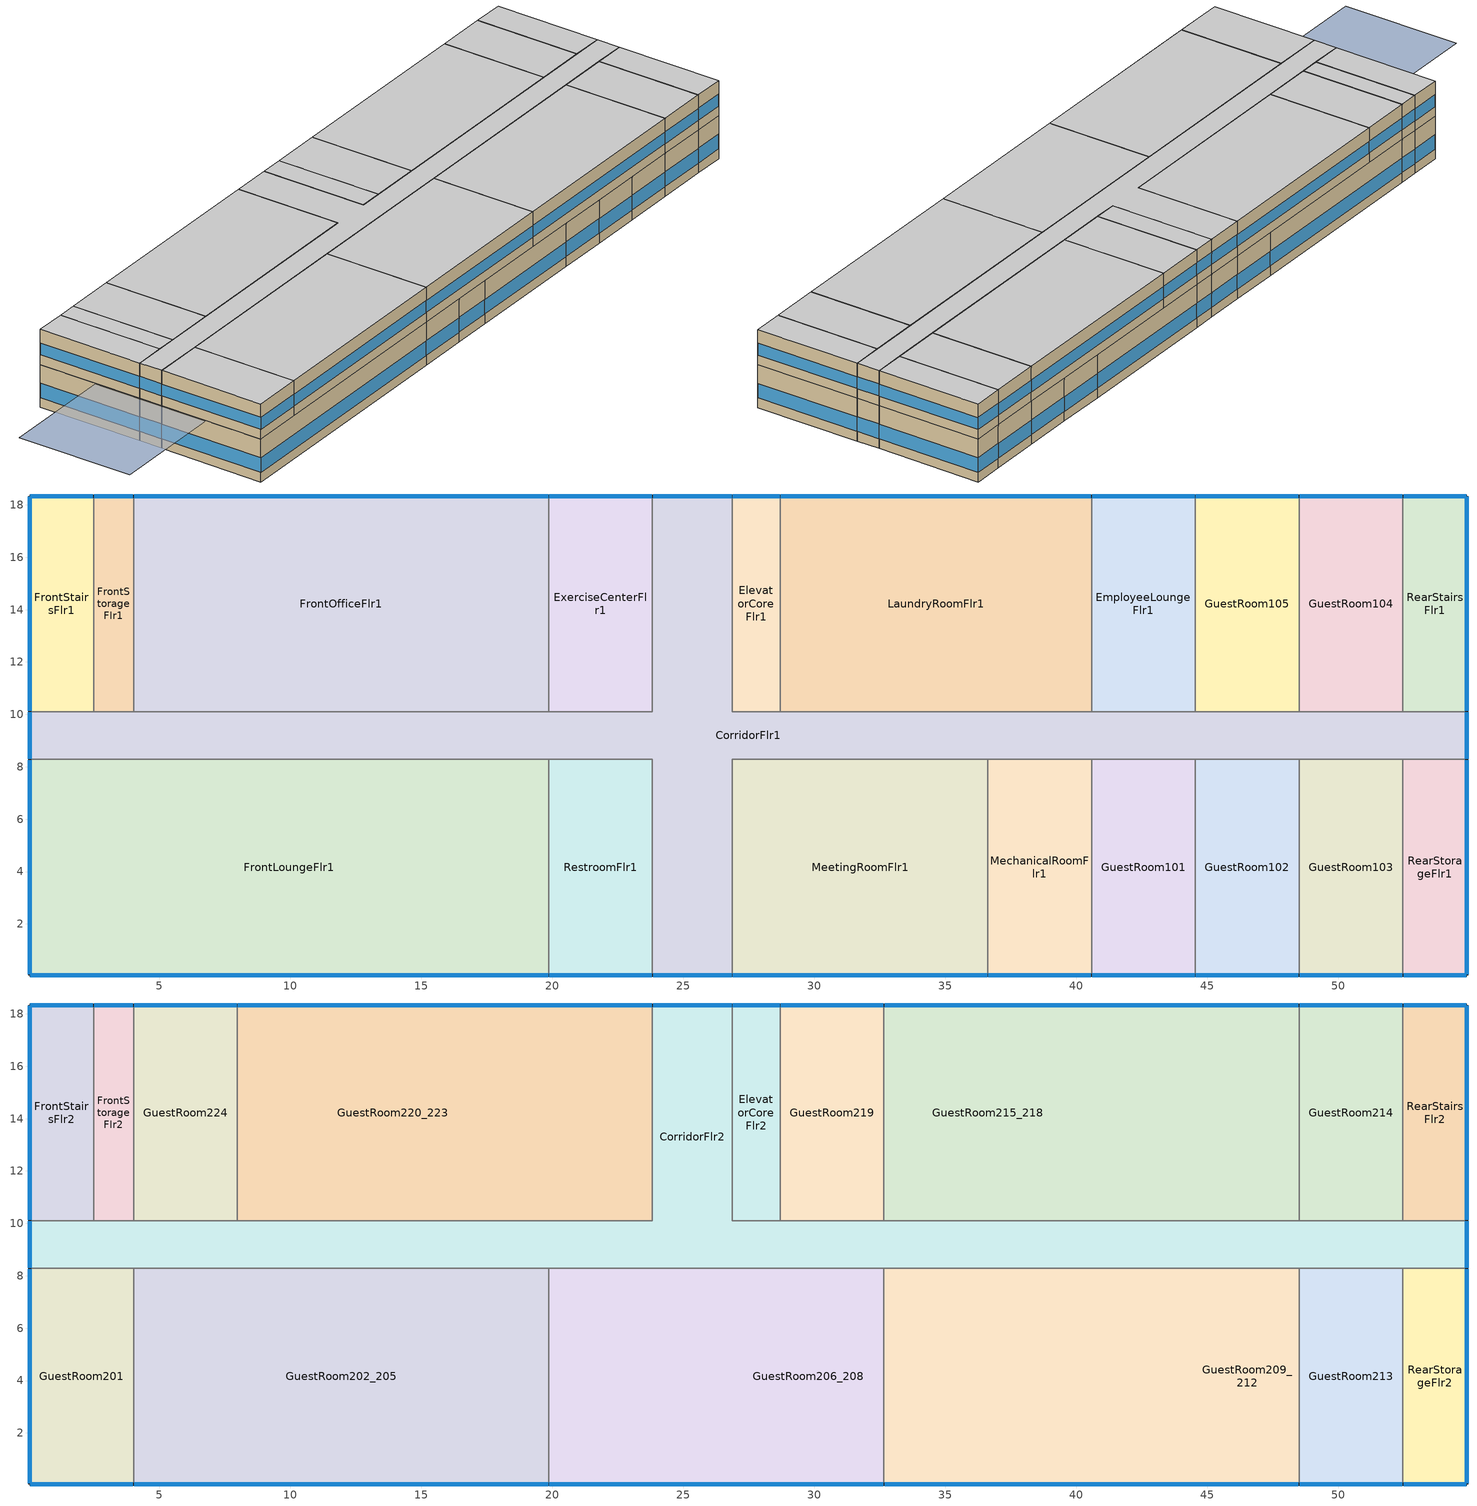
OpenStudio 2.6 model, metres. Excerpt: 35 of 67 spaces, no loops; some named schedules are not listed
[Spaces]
GuestRoom103
 floor ground: 52.47,8.28 52.47,0.05 48.51,0.05 48.51,8.28 z0
 wall outside: 48.51,0.05 52.47,0.05 z0:3.35
 wall to CorridorFlr1: 52.47,8.28 48.51,8.28 z0:3.35
 wall to RearStorageFlr1: 52.47,0.05 52.47,8.28 z0:3.35
 wall to GuestRoom102: 48.51,8.28 48.51,0.05 z0:3.35
 window: 48.54,0.05 52.45,0.05 z0.76:1.89
FrontStorageFlr1
 floor ground: 4.01,18.34 4.01,10.11 2.49,10.11 2.49,18.34 z0
 wall outside: 4.01,18.34 2.49,18.34 z0:3.35
 wall to FrontOfficeFlr1: 4.01,10.11 4.01,18.34 z0:3.35
 wall to CorridorFlr1: 2.49,10.11 4.01,10.11 z0:3.35
 wall to FrontStairsFlr1: 2.49,18.34 2.49,10.11 z0:3.35
 window: 3.99,18.34 2.51,18.34 z0.76:1.92
CorridorFlr1
 floor ground: 26.87,18.34 26.87,10.11 54.91,10.11 54.91,8.28 26.87,8.28 26.87,0.05 23.82,0.05 23.82,8.28 0.05,8.28 0.05,10.11 23.82,10.11 23.82,18.34 z0
 wall outside: 0.05,10.11 0.05,8.28 / 23.82,0.05 26.87,0.05 / 54.91,8.28 54.91,10.11 / 26.87,18.34 23.82,18.34 z0:3.35
 wall to RearStairsFlr1: 54.91,10.11 52.47,10.11 z0:3.35
 wall to FrontLoungeFlr1: 0.05,8.28 19.86,8.28 z0:3.35
 wall to GuestRoom104: 52.47,10.11 48.51,10.11 z0:3.35
 wall to LaundryRoomFlr1: 40.59,10.11 28.7,10.11 z0:3.35
 wall to MeetingRoomFlr1: 26.87,0.05 26.87,8.28 36.62,8.28 z0:3.35
 wall to ElevatorCoreFlr1: 28.7,10.11 26.87,10.11 26.87,18.34 z0:3.35
 wall to RestroomFlr1: 19.86,8.28 23.82,8.28 23.82,0.05 z0:3.35
 wall to GuestRoom102: 44.55,8.28 48.51,8.28 z0:3.35
 wall to FrontStairsFlr1: 2.49,10.11 0.05,10.11 z0:3.35
 wall to RearStorageFlr1: 52.47,8.28 54.91,8.28 z0:3.35
 wall to MechanicalRoomFlr1: 36.62,8.28 40.59,8.28 z0:3.35
 wall to ExerciseCenterFlr1: 23.82,18.34 23.82,10.11 19.86,10.11 z0:3.35
 wall to EmployeeLoungeFlr1: 44.55,10.11 40.59,10.11 z0:3.35
 wall to GuestRoom101: 40.59,8.28 44.55,8.28 z0:3.35
 wall to GuestRoom105: 48.51,10.11 44.55,10.11 z0:3.35
 wall to FrontOfficeFlr1: 19.86,10.11 4.01,10.11 z0:3.35
 window: 26.85,18.34 23.85,18.34 / 23.85,0.05 26.85,0.05 z0.76:1.9; 0.05,10.08 0.05,8.3 / 54.91,8.3 54.91,10.08 z0.76:1.91
MechanicalRoomFlr1
 floor ground: 40.59,8.28 40.59,0.05 36.62,0.05 36.62,8.28 z0
 wall outside: 36.62,0.05 40.59,0.05 z0:3.35
 wall to GuestRoom101: 40.59,0.05 40.59,8.28 z0:3.35
 wall to MeetingRoomFlr1: 36.62,8.28 36.62,0.05 z0:3.35
 window: 36.65,0.05 40.56,0.05 z0.76:1.89
FrontLoungeFlr1
 floor ground: 19.86,8.28 19.86,0.05 0.05,0.05 0.05,8.28 z0
 wall outside: 0.05,8.28 0.05,0.05 19.86,0.05 z0:3.35
 wall to RestroomFlr1: 19.86,0.05 19.86,8.28 z0:3.35
 window: 0.05,8.25 0.05,0.07 z0.76:1.89; 0.07,0.05 19.84,0.05 z0.76:1.88
GuestRoom102
 floor ground: 48.51,8.28 48.51,0.05 44.55,0.05 44.55,8.28 z0
 wall outside: 44.55,0.05 48.51,0.05 z0:3.35
 wall to GuestRoom101: 44.55,8.28 44.55,0.05 z0:3.35
 window: 44.57,0.05 48.49,0.05 z0.76:1.89
GuestRoom104
 floor ground: 52.47,18.34 52.47,10.11 48.51,10.11 48.51,18.34 z0
 wall outside: 52.47,18.34 48.51,18.34 z0:3.35
 wall to GuestRoom105: 48.51,18.34 48.51,10.11 z0:3.35
 wall to RearStairsFlr1: 52.47,10.11 52.47,18.34 z0:3.35
 window: 52.45,18.34 48.54,18.34 z0.76:1.89
ExerciseCenterFlr1
 floor ground: 23.82,18.34 23.82,10.11 19.86,10.11 19.86,18.34 z0
 wall outside: 23.82,18.34 19.86,18.34 z0:3.35
 wall to FrontOfficeFlr1: 19.86,18.34 19.86,10.11 z0:3.35
 window: 23.8,18.34 19.89,18.34 z0.76:1.89
FrontStairsFlr1
 floor ground: 2.49,18.34 2.49,10.11 0.05,10.11 0.05,18.34 z0
 wall outside: 2.49,18.34 0.05,18.34 0.05,10.11 z0:3.35
 window: 2.46,18.34 0.07,18.34 z0.76:1.9; 0.05,18.31 0.05,10.13 z0.76:1.89
RestroomFlr1
 floor ground: 23.82,8.28 23.82,0.05 19.86,0.05 19.86,8.28 z0
 wall outside: 19.86,0.05 23.82,0.05 z0:3.35
 window: 19.89,0.05 23.8,0.05 z0.76:1.89
MeetingRoomFlr1
 floor ground: 36.62,8.28 36.62,0.05 26.87,0.05 26.87,8.28 z0
 wall outside: 26.87,0.05 36.62,0.05 z0:3.35
 window: 26.9,0.05 36.6,0.05 z0.76:1.89
LaundryRoomFlr1
 floor ground: 40.59,18.34 40.59,10.11 28.7,10.11 28.7,18.34 z0
 wall outside: 40.59,18.34 28.7,18.34 z0:3.35
 wall to EmployeeLoungeFlr1: 40.59,10.11 40.59,18.34 z0:3.35
 wall to ElevatorCoreFlr1: 28.7,18.34 28.7,10.11 z0:3.35
 window: 40.56,18.34 28.73,18.34 z0.76:1.88
FrontOfficeFlr1
 floor ground: 19.86,18.34 19.86,10.11 4.01,10.11 4.01,18.34 z0
 wall outside: 19.86,18.34 4.01,18.34 z0:3.35
 window: 19.84,18.34 4.04,18.34 z0.76:1.88
ElevatorCoreFlr1
 floor ground: 28.7,18.34 28.7,10.11 26.87,10.11 26.87,18.34 z0
 wall outside: 28.7,18.34 26.87,18.34 z0:3.35
 window: 28.67,18.34 26.9,18.34 z0.76:1.91
RearStairsFlr1
 floor ground: 54.91,18.34 54.91,10.11 52.47,10.11 52.47,18.34 z0
 wall outside: 54.91,10.11 54.91,18.34 52.47,18.34 z0:3.35
 window: 54.91,10.13 54.91,18.31 z0.76:1.89; 54.89,18.34 52.5,18.34 z0.76:1.9
EmployeeLoungeFlr1
 floor ground: 44.55,18.34 44.55,10.11 40.59,10.11 40.59,18.34 z0
 wall outside: 44.55,18.34 40.59,18.34 z0:3.35
 wall to GuestRoom105: 44.55,10.11 44.55,18.34 z0:3.35
 window: 44.52,18.34 40.61,18.34 z0.76:1.89
RearStorageFlr1
 floor ground: 54.91,8.28 54.91,0.05 52.47,0.05 52.47,8.28 z0
 wall outside: 52.47,0.05 54.91,0.05 54.91,8.28 z0:3.35
 window: 54.91,0.07 54.91,8.25 z0.76:1.89; 52.5,0.05 54.89,0.05 z0.76:1.9
GuestRoom101
 floor ground: 44.55,8.28 44.55,0.05 40.59,0.05 40.59,8.28 z0
 wall outside: 40.59,0.05 44.55,0.05 z0:3.35
 window: 40.61,0.05 44.52,0.05 z0.76:1.89
GuestRoom105
 floor ground: 48.51,18.34 48.51,10.11 44.55,10.11 44.55,18.34 z0
 wall outside: 48.51,18.34 44.55,18.34 z0:3.35
 window: 48.49,18.34 44.57,18.34 z0.76:1.89
CorridorFlr2
 floor to CorridorFlr1: 26.87,18.34 26.87,10.11 54.91,10.11 54.91,8.28 0.05,8.28 0.05,10.11 23.82,10.11 23.82,18.34 z3.35
 wall outside: 0.05,10.11 0.05,8.28 / 54.91,8.28 54.91,10.11 / 26.87,18.34 23.82,18.34 z3.35:6.1
 wall to GuestRoom201: 0.05,8.28 4.01,8.28 z3.35:6.1
 wall to GuestRoom213: 48.51,8.28 52.47,8.28 z3.35:6.1
 wall to GuestRoom219: 32.66,10.11 28.7,10.11 z3.35:6.1
 wall to GuestRoom209_212: 32.66,8.28 48.51,8.28 z3.35:6.1
 wall to FrontStorageFlr2: 4.01,10.11 2.49,10.11 z3.35:6.1
 wall to RearStairsFlr2: 54.91,10.11 52.47,10.11 z3.35:6.1
 wall to ElevatorCoreFlr2: 28.7,10.11 26.87,10.11 26.87,18.34 z3.35:6.1
 wall to GuestRoom215_218: 48.51,10.11 32.66,10.11 z3.35:6.1
 wall to RearStorageFlr2: 52.47,8.28 54.91,8.28 z3.35:6.1
 wall to FrontStairsFlr2: 2.49,10.11 0.05,10.11 z3.35:6.1
 wall to GuestRoom206_208: 19.86,8.28 32.66,8.28 z3.35:6.1
 wall to GuestRoom220_223: 23.82,18.34 23.82,10.11 7.97,10.11 z3.35:6.1
 wall to GuestRoom202_205: 4.01,8.28 19.86,8.28 z3.35:6.1
 wall to GuestRoom224: 7.97,10.11 4.01,10.11 z3.35:6.1
 wall to GuestRoom214: 52.47,10.11 48.51,10.11 z3.35:6.1
 window: 0.05,10.08 0.05,8.3 / 54.91,8.3 54.91,10.08 z4.11:5.06; 26.85,18.34 23.85,18.34 z4.11:5.04
 ceiling to CorridorFlr3: 54.91,8.28 54.91,10.11 26.87,10.11 26.87,18.34 23.82,18.34 23.82,10.11 0.05,10.11 0.05,8.28 z6.1
GuestRoom201
 floor to FrontLoungeFlr1: 4.01,8.28 4.01,0.05 0.05,0.05 0.05,8.28 z3.35
 wall outside: 0.05,8.28 0.05,0.05 4.01,0.05 z3.35:6.1
 wall to GuestRoom202_205: 4.01,0.05 4.01,8.28 z3.35:6.1
 window: 0.05,8.25 0.05,0.07 z4.11:5.03; 0.07,0.05 3.99,0.05 z4.11:5.04
 ceiling to GuestRoom301: 4.01,0.05 4.01,8.28 0.05,8.28 0.05,0.05 z6.1
GuestRoom220_223
 floor to FrontOfficeFlr1: 19.86,18.34 19.86,10.11 7.97,10.11 7.97,18.34 z3.35
 floor to ExerciseCenterFlr1: 23.82,18.34 23.82,10.11 19.86,10.11 19.86,18.34 z3.35
 wall outside: 23.82,18.34 7.97,18.34 z3.35:6.1
 wall to GuestRoom224: 7.97,18.34 7.97,10.11 z3.35:6.1
 window: 23.8,18.34 8,18.34 z4.11:5.03
 ceiling to GuestRoom320_323: 23.82,10.11 23.82,18.34 7.97,18.34 7.97,10.11 z6.1
GuestRoom202_205
 floor to FrontLoungeFlr1: 19.86,8.28 19.86,0.05 4.01,0.05 4.01,8.28 z3.35
 wall outside: 4.01,0.05 19.86,0.05 z3.35:6.1
 wall to GuestRoom206_208: 19.86,0.05 19.86,8.28 z3.35:6.1
 window: 4.04,0.05 19.84,0.05 z4.11:5.03
 ceiling to GuestRoom302_305: 19.86,0.05 19.86,8.28 4.01,8.28 4.01,0.05 z6.1
GuestRoom219
 floor to LaundryRoomFlr1: 32.66,18.34 32.66,10.11 28.7,10.11 28.7,18.34 z3.35
 wall outside: 32.66,18.34 28.7,18.34 z3.35:6.1
 wall to GuestRoom215_218: 32.66,10.11 32.66,18.34 z3.35:6.1
 wall to ElevatorCoreFlr2: 28.7,18.34 28.7,10.11 z3.35:6.1
 window: 32.64,18.34 28.73,18.34 z4.11:5.04
 ceiling to GuestRoom319: 32.66,10.11 32.66,18.34 28.7,18.34 28.7,10.11 z6.1
GuestRoom215_218
 floor to EmployeeLoungeFlr1: 44.55,18.34 44.55,10.11 40.59,10.11 40.59,18.34 z3.35
 floor to LaundryRoomFlr1: 40.59,18.34 40.59,10.11 32.66,10.11 32.66,18.34 z3.35
 floor to GuestRoom105: 48.51,18.34 48.51,10.11 44.55,10.11 44.55,18.34 z3.35
 wall outside: 48.51,18.34 32.66,18.34 z3.35:6.1
 wall to GuestRoom214: 48.51,10.11 48.51,18.34 z3.35:6.1
 window: 48.49,18.34 32.69,18.34 z4.11:5.03
 ceiling to GuestRoom315_318: 48.51,10.11 48.51,18.34 32.66,18.34 32.66,10.11 z6.1
GuestRoom213
 floor to GuestRoom103: 52.47,8.28 52.47,0.05 48.51,0.05 48.51,8.28 z3.35
 wall outside: 48.51,0.05 52.47,0.05 z3.35:6.1
 wall to GuestRoom209_212: 48.51,8.28 48.51,0.05 z3.35:6.1
 wall to RearStorageFlr2: 52.47,0.05 52.47,8.28 z3.35:6.1
 window: 48.54,0.05 52.45,0.05 z4.11:5.04
 ceiling to GuestRoom313: 52.47,0.05 52.47,8.28 48.51,8.28 48.51,0.05 z6.1
FrontStorageFlr2
 floor to FrontStorageFlr1: 4.01,18.34 4.01,10.11 2.49,10.11 2.49,18.34 z3.35
 wall outside: 4.01,18.34 2.49,18.34 z3.35:6.1
 wall to FrontStairsFlr2: 2.49,18.34 2.49,10.11 z3.35:6.1
 wall to GuestRoom224: 4.01,10.11 4.01,18.34 z3.35:6.1
 window: 3.99,18.34 2.51,18.34 z4.11:5.06
 ceiling to FrontStorageFlr3: 4.01,10.11 4.01,18.34 2.49,18.34 2.49,10.11 z6.1
GuestRoom206_208
 floor to RestroomFlr1: 23.82,8.28 23.82,0.05 19.86,0.05 19.86,8.28 z3.35
 floor to CorridorFlr1: 26.87,8.28 26.87,0.05 23.82,0.05 23.82,8.28 z3.35
 floor to MeetingRoomFlr1: 32.66,8.28 32.66,0.05 26.87,0.05 26.87,8.28 z3.35
 wall outside: 19.86,0.05 32.66,0.05 z3.35:6.1
 wall to GuestRoom209_212: 32.66,0.05 32.66,8.28 z3.35:6.1
 window: 19.89,0.05 32.64,0.05 z4.11:5.03
 ceiling to GuestRoom306_308: 32.66,0.05 32.66,8.28 19.86,8.28 19.86,0.05 z6.1
RearStorageFlr2
 floor to RearStorageFlr1: 54.91,8.28 54.91,0.05 52.47,0.05 52.47,8.28 z3.35
 wall outside: 52.47,0.05 54.91,0.05 54.91,8.28 z3.35:6.1
 window: 54.91,0.07 54.91,8.25 z4.11:5.03; 52.5,0.05 54.89,0.05 z4.11:5.05
 ceiling to RearStorageFlr3: 54.91,0.05 54.91,8.28 52.47,8.28 52.47,0.05 z6.1
ElevatorCoreFlr2
 floor to ElevatorCoreFlr1: 28.7,18.34 28.7,10.11 26.87,10.11 26.87,18.34 z3.35
 wall outside: 28.7,18.34 26.87,18.34 z3.35:6.1
 window: 28.67,18.34 26.9,18.34 z4.11:5.06
 ceiling to ElevatorCoreFlr3: 28.7,10.11 28.7,18.34 26.87,18.34 26.87,10.11 z6.1
GuestRoom224
 floor to FrontOfficeFlr1: 7.97,18.34 7.97,10.11 4.01,10.11 4.01,18.34 z3.35
 wall outside: 7.97,18.34 4.01,18.34 z3.35:6.1
 window: 7.95,18.34 4.04,18.34 z4.11:5.04
 ceiling to GuestRoom324: 7.97,10.11 7.97,18.34 4.01,18.34 4.01,10.11 z6.1
RearStairsFlr2
 floor to RearStairsFlr1: 54.91,18.34 54.91,10.11 52.47,10.11 52.47,18.34 z3.35
 wall outside: 54.91,10.11 54.91,18.34 52.47,18.34 z3.35:6.1
 wall to GuestRoom214: 52.47,18.34 52.47,10.11 z3.35:6.1
 window: 54.91,10.13 54.91,18.31 z4.11:5.03; 54.89,18.34 52.5,18.34 z4.11:5.05
 ceiling to RearStairsFlr3: 54.91,10.11 54.91,18.34 52.47,18.34 52.47,10.11 z6.1
FrontStairsFlr2
 floor to FrontStairsFlr1: 2.49,18.34 2.49,10.11 0.05,10.11 0.05,18.34 z3.35
 wall outside: 2.49,18.34 0.05,18.34 0.05,10.11 z3.35:6.1
 window: 2.46,18.34 0.07,18.34 z4.11:5.05; 0.05,18.31 0.05,10.13 z4.11:5.03
 ceiling to FrontStairsFlr3: 2.49,10.11 2.49,18.34 0.05,18.34 0.05,10.11 z6.1
GuestRoom209_212
 floor to GuestRoom102: 48.51,8.28 48.51,0.05 44.55,0.05 44.55,8.28 z3.35
 floor to GuestRoom101: 44.55,8.28 44.55,0.05 40.59,0.05 40.59,8.28 z3.35
 floor to MeetingRoomFlr1: 36.62,8.28 36.62,0.05 32.66,0.05 32.66,8.28 z3.35
 floor to MechanicalRoomFlr1: 40.59,8.28 40.59,0.05 36.62,0.05 36.62,8.28 z3.35
 wall outside: 32.66,0.05 48.51,0.05 z3.35:6.1
 window: 32.69,0.05 48.49,0.05 z4.11:5.03
 ceiling to GuestRoom309_312: 48.51,0.05 48.51,8.28 32.66,8.28 32.66,0.05 z6.1
GuestRoom214
 floor to GuestRoom104: 52.47,18.34 52.47,10.11 48.51,10.11 48.51,18.34 z3.35
 wall outside: 52.47,18.34 48.51,18.34 z3.35:6.1
 window: 52.45,18.34 48.54,18.34 z4.11:5.04
 ceiling to GuestRoom314: 52.47,10.11 52.47,18.34 48.51,18.34 48.51,10.11 z6.1
shading: 0,4.57 0,13.72 -9.14,13.72 -9.14,4.57 z3.35
[Site]
Calgary Intl AP_AB_CAN: Latitude {deg}=51.114; Longitude {deg}=-114.02; Time Zone {hr}=-7; Elevation {m}=1084.1; Terrain=Suburbs
[Building]
SmallHotel-CAN_AB_Calgary.Intl.AP.718770_CWEC2016.epw created: 2018-10-11 19:33:41 +0000: North Axis {deg}=180; Default Construction Set=BTAP-Mass at hdd = 5000.0; Standards Number of Stories=4; Standards Number of Above Ground Stories=4; Standards Building Type=SmallHotel
[Site:WaterMainsTemperature]
Calculation Method=Correlation; Annual Average Outdoor Air Temperature {C}=5; Maximum Difference In Monthly Average Outdoor Air Temperatures {deltaC}=23.3
[Site:GroundTemperature:BuildingSurface]
19.527, 19.502, 19.536, 19.598, 20.002, 21.64, 22.225, 22.375, 21.449, 20.121, 19.802, 19.633
[ClimateZones]
Climate Zone Institution Name 2=CEC; Climate Zone Document Name 2=California Climate Zone Descriptions; Climate Zone Document Year 2=1995
[SizingPeriod:DesignDay] Barometric Pressure {Pa}=88961; Sky Clearness=0; Rain Indicator=0; Snow Indicator=0; Day of Month=21; Daylight Saving Time Indicator=0; Humidity Indicating Type=Wetbulb; Dry-Bulb Temperature Range Modifier Type=DefaultMultipliers
Name | Maximum Dry-Bulb Temperature {C} | Daily Dry-Bulb Temperature Range {deltaC} | Humidity Indicating Conditions at Maximum Dry-Bulb | Wind Speed {m/s} | Wind Direction {deg} | Month | Day Type | Solar Model Indicator | ASHRAE Taub | ASHRAE Taud
Calgary Intl AP Ann Htg 99.6% Condns DB | -28.5 | 0 | -28.5 | 2.9 | 200 | 1 | WinterDesignDay | ASHRAEClearSky
Calgary Intl AP Ann Clg .4% Condns DB=>MWB | 28.5 | 12.1 | 16.1 | 4.5 | 160 | 7 | SummerDesignDay | ASHRAETau | 0.339 | 2.421
[Material:NoMass] Roughness=Smooth; Thermal Absorptance=0.9; Solar Absorptance=0.7
Name | Thermal Resistance {m2-K/W} | Visible Absorptance
Typical Carpet Pad | 0.21648 | 0.8
Typical Insulation 1 | 5.91238 | 0.7
Typical Insulation 2 | 4.49096 | 0.7
Typical Insulation 3 | 7.24636 | 0.7
Typical Carpet Pad 2 | 1.25503 | 0.8
Typical Carpet Pad 3 | 3.45515 | 0.8
Typical Insulation 4 | 0.526298 | 0.7
Typical Insulation 5 | 0.526316 | 0.7
[Material]
Name | Roughness | Thickness {m} | Conductivity {W/m-K} | Density {kg/m3} | Specific Heat {J/kg-K} | Thermal Absorptance | Solar Absorptance | Visible Absorptance
100mm Normalweight concrete floor | MediumSmooth | 0.1016 | 2.31 | 2322 | 832
G01 13mm gypsum board | Smooth | 0.0127 | 0.16 | 800 | 1090 | 0.9 | 0.7 | 0.5
G05 25mm wood | MediumSmooth | 0.0254 | 0.15 | 608 | 1630 | 0.9 | 0.5 | 0.5
4 in. Normalweight Concrete Floor | MediumRough | 0.1016 | 2.31 | 2322 | 832 | 0.9 | 0.7 | 0.7
1IN Stucco | Smooth | 0.0253 | 0.6918 | 1858 | 837 | 0.9 | 0.7 | 0.92
8IN CONCRETE HW RefBldg | Rough | 0.2032 | 1.311 | 2240 | 836.8 | 0.9 | 0.7 | 0.7
1/2IN Gypsum | Smooth | 0.0127 | 0.16 | 784.9 | 830 | 0.9 | 0.4 | 0.4
Metal Roof Surface; F08 Metal surface | Smooth | 0.0008 | 45.28 | 7824 | 500 | 0.9 | 0.7 | 0.7
6 in. Normalweight Concrete Floor | MediumRough | 0.1524 | 2.31 | 2322 | 832 | 0.9 | 0.7 | 0.7
[Construction]
BTAP-Int-Floor: 100mm Normalweight concrete floor, Typical Carpet Pad
BTAP-Int-Wall: G01 13mm gypsum board, G01 13mm gypsum board
BTAP-Int-Ceiling: Typical Carpet Pad, 100mm Normalweight concrete floor
BTAP-Ext-DaylightDiffuser: SimpleGlazing
BTAP-Int-Door: G05 25mm wood
BTAP-Ext-Floor-Mass:U-0.162: Typical Insulation 1, 4 in. Normalweight Concrete Floor, Typical Carpet Pad
BTAP-Ext-Wall-Mass:U-0.21: 1IN Stucco, 8IN CONCRETE HW RefBldg, Typical Insulation 2, 1/2IN Gypsum
BTAP-Ext-Roof-Metal:U-0.138: Metal Roof Surface, Typical Insulation 3
BTAP-Grnd-Floor-Mass:U-0.757: 6 in. Normalweight Concrete Floor, Typical Carpet Pad 2
BTAP-Grnd-Roof-Mass:U-0.284: 6 in. Normalweight Concrete Floor, Typical Carpet Pad 3
BTAP-Ext-Door:U-1.9000000000000001: F08 Metal surface, Typical Insulation 4
BTAP-Ext-OverHeadDoor:U-1.9000000000000001: Typical Insulation 5
BTAP-Ext-DaylightDiffuser:U=0.190 SHGC=0.600: SimpleGlazing:U=0.190 SHGC=0.600
[DefaultConstructionSet]
BTAP-Mass at hdd = 5000.0: Default Exterior Surface Constructions=BTAP-Mass at hdd = 5000.0; Default Interior Surface Constructions=Default Surface Constructions 2; Default Ground Contact Surface Constructions=BTAP-Mass at hdd = 5000.0 1; Default Exterior SubSurface Constructions=BTAP-Mass at hdd = 5000.0; Default Interior SubSurface Constructions=Default Sub Surface Constructions 2; Interior Partition Construction=BTAP-Int-Door
[DefaultSurfaceConstructions]
Name | Floor Construction | Wall Construction | Roof Ceiling Construction
Default Surface Constructions 2 | BTAP-Int-Floor | BTAP-Int-Wall | BTAP-Int-Ceiling
BTAP-Mass at hdd = 5000.0 | BTAP-Ext-Floor-Mass:U-0.162 | BTAP-Ext-Wall-Mass:U-0.21 | BTAP-Ext-Roof-Metal:U-0.138
BTAP-Mass at hdd = 5000.0 1 | BTAP-Grnd-Floor-Mass:U-0.757 | BTAP-Grnd-Roof-Mass:U-0.284 | BTAP-Grnd-Roof-Mass:U-0.284
[DefaultSubSurfaceConstructions]
Name | Fixed Window Construction | Operable Window Construction | Door Construction | Glass Door Construction | Overhead Door Construction | Skylight Construction | Tubular Daylight Dome Construction | Tubular Daylight Diffuser Construction
Default Sub Surface Constructions 2 | BTAP-Ext-DaylightDiffuser | BTAP-Ext-DaylightDiffuser | BTAP-Int-Door
BTAP-Mass at hdd = 5000.0 | BTAP-Ext-DaylightDiffuser:U=0.190 SHGC=0.600 | BTAP-Ext-DaylightDiffuser:U=0.190 SHGC=0.600 | BTAP-Ext-Door:U-1.9000000000000001 | BTAP-Ext-DaylightDiffuser:U=0.190 SHGC=0.600 | BTAP-Ext-OverHeadDoor:U-1.9000000000000001 | BTAP-Ext-DaylightDiffuser:U=0.190 SHGC=0.600 | BTAP-Ext-DaylightDiffuser:U=0.190 SHGC=0.600 | BTAP-Ext-DaylightDiffuser:U=0.190 SHGC=0.600
[WindowMaterial:SimpleGlazingSystem] Solar Heat Gain Coefficient=0.6; Visible Transmittance=0.21
Name | U-Factor {W/m2-K}
SimpleGlazing | 2.2
SimpleGlazing:U=0.190 SHGC=0.600 | 1.9
[Space]
Name | Space Type | Building Story | Thermal Zone
GuestRoom103 | Space Function Guest room | BuildingStory1 | Sp-GuestRoom103 Sys-1 Flr-1 Sch-F HPlcmt-south ZN
GuestRoom209_212 | Space Function Guest room | BuildingStory2 | Sp-GuestRoom209_212 Sys-1 Flr-2 Sch-F HPlcmt-south ZN
CorridorFlr2 | Space Function Corridor/Transition area other-sch-F | BuildingStory2 | Sp-CorridorFlr2 Sys-3 Flr-2 Sch-F HPlcmt-north ZN
FrontStairsFlr2 | Space Function Stairway/Stairwell-sch-F | BuildingStory2 | Sp-FrontStairsFlr2 Sys-3 Flr-2 Sch-F HPlcmt-west ZN
FrontStorageFlr1 | Space Function Storage room <= 5 m2 <= 100 m2-sch-F | BuildingStory1 | Sp-FrontStorageFlr1 Sys-4 Flr-1 Sch-F HPlcmt-north ZN
GuestRoom105 | Space Function Guest room | BuildingStory1 | Sp-GuestRoom105 Sys-1 Flr-1 Sch-F HPlcmt-north ZN
CorridorFlr1 | Space Function Corridor/Transition area other-sch-F | BuildingStory1 | Sp-CorridorFlr1 Sys-3 Flr-1 Sch-F HPlcmt-north ZN
GuestRoom224 | Space Function Guest room | BuildingStory2 | Sp-GuestRoom224 Sys-1 Flr-2 Sch-F HPlcmt-north ZN
MechanicalRoomFlr1 | Space Function Electrical/Mechanical room-sch-F | BuildingStory1 | Sp-MechanicalRoomFlr1 Sys-3 Flr-1 Sch-F HPlcmt-south ZN
GuestRoom215_218 | Space Function Guest room | BuildingStory2 | Sp-GuestRoom215_218 Sys-1 Flr-2 Sch-F HPlcmt-north ZN
GuestRoom201 | Space Function Guest room | BuildingStory2 | Sp-GuestRoom201 Sys-1 Flr-2 Sch-F HPlcmt-west ZN
ElevatorCoreFlr1 | Space Function Lobby - elevator | BuildingStory1 | Sp-ElevatorCoreFlr1 Sys-3 Flr-1 Sch-C HPlcmt-north ZN
GuestRoom220_223 | Space Function Guest room | BuildingStory2 | Sp-GuestRoom220_223 Sys-1 Flr-2 Sch-F HPlcmt-north ZN
FrontLoungeFlr1 | Space Function Lobby - hotel | BuildingStory1 | Sp-FrontLoungeFlr1 Sys-3 Flr-1 Sch-H HPlcmt-south ZN
GuestRoom101 | Space Function Guest room | BuildingStory1 | Sp-GuestRoom101 Sys-1 Flr-1 Sch-F HPlcmt-south ZN
GuestRoom102 | Space Function Guest room | BuildingStory1 | Sp-GuestRoom102 Sys-1 Flr-1 Sch-F HPlcmt-south ZN
GuestRoom202_205 | Space Function Guest room | BuildingStory2 | Sp-GuestRoom202_205 Sys-1 Flr-2 Sch-F HPlcmt-south ZN
GuestRoom104 | Space Function Guest room | BuildingStory1 | Sp-GuestRoom104 Sys-1 Flr-1 Sch-F HPlcmt-north ZN
ExerciseCenterFlr1 | Space Function Gymnasium/Fitness centre exercise area | BuildingStory1 | Sp-ExerciseCenterFlr1 Sys-6 Flr-1 Sch-B HPlcmt-north ZN
FrontStairsFlr1 | Space Function Stairway/Stairwell-sch-F | BuildingStory1 | Sp-FrontStairsFlr1 Sys-3 Flr-1 Sch-F HPlcmt-west ZN
RestroomFlr1 | Space Function Washroom - other-sch-F | BuildingStory1 | Sp-RestroomFlr1 Sys-3 Flr-1 Sch-F HPlcmt-south ZN
GuestRoom219 | Space Function Guest room | BuildingStory2 | Sp-GuestRoom219 Sys-1 Flr-2 Sch-F HPlcmt-north ZN
GuestRoom213 | Space Function Guest room | BuildingStory2 | Sp-GuestRoom213 Sys-1 Flr-2 Sch-F HPlcmt-south ZN
MeetingRoomFlr1 | Space Function Electrical/Mechanical room-sch-F | BuildingStory1 | Sp-MeetingRoomFlr1 Sys-3 Flr-1 Sch-F HPlcmt-south ZN
RearStorageFlr2 | Space Function Storage room <= 5 m2 <= 100 m2-sch-F | BuildingStory2 | Sp-RearStorageFlr2 Sys-4 Flr-2 Sch-F HPlcmt-east ZN
FrontStorageFlr2 | Space Function Storage room <= 5 m2 <= 100 m2-sch-F | BuildingStory2 | Sp-FrontStorageFlr2 Sys-4 Flr-2 Sch-F HPlcmt-north ZN
RearStairsFlr1 | Space Function Stairway/Stairwell-sch-F | BuildingStory1 | Sp-RearStairsFlr1 Sys-3 Flr-1 Sch-F HPlcmt-east ZN
GuestRoom206_208 | Space Function Guest room | BuildingStory2 | Sp-GuestRoom206_208 Sys-1 Flr-2 Sch-F HPlcmt-south ZN
ElevatorCoreFlr2 | Space Function Lobby - elevator | BuildingStory2 | Sp-ElevatorCoreFlr2 Sys-3 Flr-2 Sch-C HPlcmt-north ZN
RearStorageFlr1 | Space Function Storage room <= 5 m2 <= 100 m2-sch-F | BuildingStory1 | Sp-RearStorageFlr1 Sys-4 Flr-1 Sch-F HPlcmt-east ZN
LaundryRoomFlr1 | Space Function Storage room <= 5 m2 <= 100 m2-sch-F | BuildingStory1 | Sp-LaundryRoomFlr1 Sys-4 Flr-1 Sch-F HPlcmt-north ZN
FrontOfficeFlr1 | Space Function Office enclosed > 25 m2 | BuildingStory1 | Sp-FrontOfficeFlr1 Sys-6 Flr-1 Sch-A HPlcmt-north ZN
EmployeeLoungeFlr1 | Space Function Lounge/Break room - other | BuildingStory1 | Sp-EmployeeLoungeFlr1 Sys-3 Flr-1 Sch-B HPlcmt-north ZN
RearStairsFlr2 | Space Function Stairway/Stairwell-sch-F | BuildingStory2 | Sp-RearStairsFlr2 Sys-3 Flr-2 Sch-F HPlcmt-east ZN
GuestRoom214 | Space Function Guest room | BuildingStory2 | Sp-GuestRoom214 Sys-1 Flr-2 Sch-F HPlcmt-north ZN
[BuildingStory]
BuildingStory1; BuildingStory2
[SpaceType] Standards Building Type=Space Function
Name | Default Schedule Set | Design Specification Outdoor Air Object | Standards Space Type
Space Function Corridor/Transition area other-sch-F | Space Function Corridor/Transition area other-sch-F Schedule Set | Space Function Corridor/Transition area other-sch-F Ventilation | Corridor/Transition area other-sch-F
Space Function Lobby - elevator | Space Function Lobby - elevator Schedule Set | Space Function Lobby - elevator Ventilation | Lobby - elevator
Space Function Lounge/Break room - other | Space Function Lounge/Break room - other Schedule Set | Space Function Lounge/Break room - other Ventilation | Lounge/Break room - other
Space Function Gymnasium/Fitness centre exercise area | Space Function Gymnasium/Fitness centre exercise area Schedule Set | Space Function Gymnasium/Fitness centre exercise area Ventilation | Gymnasium/Fitness centre exercise area
Space Function Lobby - hotel | Space Function Lobby - hotel Schedule Set | Space Function Lobby - hotel Ventilation | Lobby - hotel
Space Function Office enclosed > 25 m2 | Space Function Office enclosed > 25 m2 Schedule Set | Space Function Office enclosed > 25 m2 Ventilation | Office enclosed > 25 m2
Space Function Stairway/Stairwell-sch-F | Space Function Stairway/Stairwell-sch-F Schedule Set | Space Function Stairway/Stairwell-sch-F Ventilation | Stairway/Stairwell-sch-F
Space Function Storage room <= 5 m2 <= 100 m2-sch-F | Space Function Storage room <= 5 m2 <= 100 m2-sch-F Schedule Set | Space Function Storage room <= 5 m2 <= 100 m2-sch-F Ventilation | Storage room <= 5 m2 <= 100 m2-sch-F
Space Function Guest room | Space Function Guest room Schedule Set | Space Function Guest room Ventilation | Guest room
Space Function Electrical/Mechanical room-sch-F | Space Function Electrical/Mechanical room-sch-F Schedule Set | Space Function Electrical/Mechanical room-sch-F Ventilation | Electrical/Mechanical room-sch-F
Space Function Washroom - other-sch-F | Space Function Washroom - other-sch-F Schedule Set | Space Function Washroom - other-sch-F Ventilation | Washroom - other-sch-F
[People:Definition] Number of People Calculation Method=People/Area; Fraction Radiant=0.3
Name | People per Space Floor Area {person/m2}
Space Function Corridor/Transition area other-sch-F People Definition; Space Function Storage room <= 5 m2 <= 100 m2-sch-F People Definition | 0.0100036
Space Function Electrical/Mechanical room-sch-F People Definition; Space Function Stairway/Stairwell-sch-F People Definition | 0.00500182
Space Function Guest room People Definition | 0.0400145
Space Function Gymnasium/Fitness centre exercise area People Definition | 0.200073
Space Function Lobby - elevator People Definition; Space Function Lobby - hotel People Definition; Space Function Lounge/Break room - other People Definition | 0.100036
Space Function Office enclosed > 25 m2 People Definition | 0.0500182
Space Function Washroom - other-sch-F People Definition | 0.0333454
[People] Work Efficiency Schedule=Work Efficiency Schedule; Clothing Insulation Schedule=Clothing Schedule; Air Velocity Schedule=Air Velocity Schedule; Multiplier=1
Name | People Definition | Space or SpaceType
Space Function Corridor/Transition area other-sch-F People | Space Function Corridor/Transition area other-sch-F People Definition | Space Function Corridor/Transition area other-sch-F
Space Function Electrical/Mechanical room-sch-F People | Space Function Electrical/Mechanical room-sch-F People Definition | Space Function Electrical/Mechanical room-sch-F
Space Function Guest room People | Space Function Guest room People Definition | Space Function Guest room
Space Function Gymnasium/Fitness centre exercise area People | Space Function Gymnasium/Fitness centre exercise area People Definition | Space Function Gymnasium/Fitness centre exercise area
Space Function Lobby - elevator People | Space Function Lobby - elevator People Definition | Space Function Lobby - elevator
Space Function Lobby - hotel People | Space Function Lobby - hotel People Definition | Space Function Lobby - hotel
Space Function Lounge/Break room - other People | Space Function Lounge/Break room - other People Definition | Space Function Lounge/Break room - other
Space Function Office enclosed > 25 m2 People | Space Function Office enclosed > 25 m2 People Definition | Space Function Office enclosed > 25 m2
Space Function Stairway/Stairwell-sch-F People | Space Function Stairway/Stairwell-sch-F People Definition | Space Function Stairway/Stairwell-sch-F
Space Function Storage room <= 5 m2 <= 100 m2-sch-F People | Space Function Storage room <= 5 m2 <= 100 m2-sch-F People Definition | Space Function Storage room <= 5 m2 <= 100 m2-sch-F
Space Function Washroom - other-sch-F People | Space Function Washroom - other-sch-F People Definition | Space Function Washroom - other-sch-F
[Lights:Definition] Design Level Calculation Method=Watts/Area; Fraction Radiant=0.5; Fraction Visible=0.2
Name | Watts per Space Floor Area {W/m2}
Space Function Corridor/Transition area other-sch-F Lights Definition | 7.10258
Space Function Electrical/Mechanical room-sch-F Lights Definition | 4.60167
Space Function Guest room Lights Definition | 8.29993
Space Function Gymnasium/Fitness centre exercise area Lights Definition | 5.39995
Space Function Lobby - elevator Lights Definition | 7.29994
Space Function Lobby - hotel Lights Definition | 11.3999
Space Function Lounge/Break room - other Lights Definition | 6.69994
Space Function Office enclosed > 25 m2 Lights Definition | 9.99992
Space Function Stairway/Stairwell-sch-F Lights Definition | 6.19995
Space Function Storage room <= 5 m2 <= 100 m2-sch-F Lights Definition | 6.80247
Space Function Washroom - other-sch-F Lights Definition | 9.09993
[Lights] Fraction Replaceable=1
Name | Lights Definition | Space or SpaceType
Space Function Corridor/Transition area other-sch-F Lights | Space Function Corridor/Transition area other-sch-F Lights Definition | Space Function Corridor/Transition area other-sch-F
Space Function Electrical/Mechanical room-sch-F Lights | Space Function Electrical/Mechanical room-sch-F Lights Definition | Space Function Electrical/Mechanical room-sch-F
Space Function Guest room Lights | Space Function Guest room Lights Definition | Space Function Guest room
Space Function Gymnasium/Fitness centre exercise area Lights | Space Function Gymnasium/Fitness centre exercise area Lights Definition | Space Function Gymnasium/Fitness centre exercise area
Space Function Lobby - elevator Lights | Space Function Lobby - elevator Lights Definition | Space Function Lobby - elevator
Space Function Lobby - hotel Lights | Space Function Lobby - hotel Lights Definition | Space Function Lobby - hotel
Space Function Lounge/Break room - other Lights | Space Function Lounge/Break room - other Lights Definition | Space Function Lounge/Break room - other
Space Function Office enclosed > 25 m2 Lights | Space Function Office enclosed > 25 m2 Lights Definition | Space Function Office enclosed > 25 m2
Space Function Stairway/Stairwell-sch-F Lights | Space Function Stairway/Stairwell-sch-F Lights Definition | Space Function Stairway/Stairwell-sch-F
Space Function Storage room <= 5 m2 <= 100 m2-sch-F Lights | Space Function Storage room <= 5 m2 <= 100 m2-sch-F Lights Definition | Space Function Storage room <= 5 m2 <= 100 m2-sch-F
Space Function Washroom - other-sch-F Lights | Space Function Washroom - other-sch-F Lights Definition | Space Function Washroom - other-sch-F
[DesignSpecification:OutdoorAir] Outdoor Air Method=Sum; Outdoor Air Flow per Person {m3/s-person}=0; Outdoor Air Flow Rate {m3/s}=0; Outdoor Air Flow Air Changes per Hour {1/hr}=0
Name | Outdoor Air Flow per Floor Area {m3/s-m2}
Space Function Corridor/Transition area other-sch-F Ventilation; Space Function Electrical/Mechanical room-sch-F Ventilation; Space Function Stairway/Stairwell-sch-F Ventilation; Space Function Washroom - other-sch-F Ventilation | 0.0003048
Space Function Guest room Ventilation | 0.0005588
Space Function Gymnasium/Fitness centre exercise area Ventilation | 0.0043688
Space Function Lobby - elevator Ventilation | 0.00404876
Space Function Lobby - hotel Ventilation | 0.00143764
Space Function Lounge/Break room - other Ventilation | 0.0009398
Space Function Office enclosed > 25 m2 Ventilation | 0.00042164
Space Function Storage room <= 5 m2 <= 100 m2-sch-F Ventilation | 0.0003556
[DefaultScheduleSet] People Activity Level Schedule=NECB-Activity; Infiltration Schedule=Always On
Name | Number of People Schedule | Lighting Schedule | Electric Equipment Schedule
Space Function Corridor/Transition area other-sch-F Schedule Set; Space Function Electrical/Mechanical room-sch-F Schedule Set; Space Function Guest room Schedule Set; Space Function Stairway/Stairwell-sch-F Schedule Set; Space Function Storage room <= 5 m2 <= 100 m2-sch-F Schedule Set | NECB-F-Occupancy | NECB-F-Lighting | NECB-F-Electric-Equipment
Space Function Gymnasium/Fitness centre exercise area Schedule Set; Space Function Lounge/Break room - other Schedule Set | NECB-B-Occupancy | NECB-B-Lighting | NECB-B-Electric-Equipment
Space Function Lobby - elevator Schedule Set | NECB-C-Occupancy | NECB-C-Lighting | NECB-C-Electric-Equipment
Space Function Lobby - hotel Schedule Set | NECB-H-Occupancy | NECB-H-Occupancy-NECB-H-Lighting-0.0-0.0-0.67-Light Ruleset | NECB-H-Electric-Equipment
Space Function Office enclosed > 25 m2 Schedule Set | NECB-A-Occupancy | NECB-A-Occupancy-NECB-A-Lighting-0.3-0.1-0.67-Light Ruleset | NECB-A-Electric-Equipment
Space Function Washroom - other-sch-F Schedule Set | NECB-F-Occupancy | NECB-F-Occupancy-NECB-F-Lighting-0.5-0.0-0.67-Light Ruleset | NECB-F-Electric-Equipment
[ThermostatSetpoint:DualSetpoint]
Name | Heating Setpoint Temperature Schedule | Cooling Setpoint Temperature Schedule
Space Function Guest room Thermostat 36; Space Function Guest room Thermostat 37; Space Function Guest room Thermostat 38; Space Function Guest room Thermostat 39; Space Function Guest room Thermostat 40; Space Function Guest room Thermostat 41; Space Function Guest room Thermostat 42; Space Function Guest room Thermostat 43; Space Function Guest room Thermostat 44; Space Function Guest room Thermostat 45; Space Function Guest room Thermostat 46; Space Function Guest room Thermostat 47; Space Function Guest room Thermostat 48; Space Function Guest room Thermostat 49; Space Function Guest room Thermostat 50; Space Function Corridor/Transition area other-sch-F Thermostat 5; Space Function Stairway/Stairwell-sch-F Thermostat 9; Space Function Stairway/Stairwell-sch-F Thermostat 10; Space Function Electrical/Mechanical room-sch-F Thermostat 3; Space Function Electrical/Mechanical room-sch-F Thermostat 4; Space Function Washroom - other-sch-F Thermostat 2; Space Function Corridor/Transition area other-sch-F Thermostat 6; Space Function Stairway/Stairwell-sch-F Thermostat 11; Space Function Stairway/Stairwell-sch-F Thermostat 12; Space Function Storage room <= 5 m2 <= 100 m2-sch-F Thermostat 10; Space Function Storage room <= 5 m2 <= 100 m2-sch-F Thermostat 11; Space Function Storage room <= 5 m2 <= 100 m2-sch-F Thermostat 12; Space Function Storage room <= 5 m2 <= 100 m2-sch-F Thermostat 13; Space Function Storage room <= 5 m2 <= 100 m2-sch-F Thermostat 14 | NECB-F-Thermostat Setpoint-Heating | NECB-F-Thermostat Setpoint-Cooling
Space Function Lobby - elevator Thermostat 5; Space Function Lobby - elevator Thermostat 6 | NECB-C-Thermostat Setpoint-Heating | NECB-C-Thermostat Setpoint-Cooling
Space Function Lounge/Break room - other Thermostat 2; Space Function Gymnasium/Fitness centre exercise area Thermostat 2 | NECB-B-Thermostat Setpoint-Heating | NECB-B-Thermostat Setpoint-Cooling
Space Function Lobby - hotel Thermostat 2 | NECB-H-Thermostat Setpoint-Heating | NECB-H-Thermostat Setpoint-Cooling
Space Function Office enclosed > 25 m2 Thermostat 2 | NECB-A-Thermostat Setpoint-Heating | NECB-A-Thermostat Setpoint-Cooling
[ElectricEquipment:Definition] Design Level Calculation Method=Watts/Area; Fraction Radiant=0.5
Name | Watts per Space Floor Area {W/m2}
Space Function Electrical/Mechanical room-sch-F Elec Equip Definition; Space Function Gymnasium/Fitness centre exercise area Elec Equip Definition; Space Function Lobby - elevator Elec Equip Definition; Space Function Lounge/Break room - other Elec Equip Definition; Space Function Washroom - other-sch-F Elec Equip Definition | 1.00036
Space Function Guest room Elec Equip Definition; Space Function Lobby - hotel Elec Equip Definition | 2.50091
Space Function Office enclosed > 25 m2 Elec Equip Definition | 7.50273
[ElectricEquipment]
Name | Electric Equipment Definition | Space or SpaceType
Space Function Electrical/Mechanical room-sch-F Elec Equip | Space Function Electrical/Mechanical room-sch-F Elec Equip Definition | Space Function Electrical/Mechanical room-sch-F
Space Function Guest room Elec Equip | Space Function Guest room Elec Equip Definition | Space Function Guest room
Space Function Gymnasium/Fitness centre exercise area Elec Equip | Space Function Gymnasium/Fitness centre exercise area Elec Equip Definition | Space Function Gymnasium/Fitness centre exercise area
Space Function Lobby - elevator Elec Equip | Space Function Lobby - elevator Elec Equip Definition | Space Function Lobby - elevator
Space Function Lobby - hotel Elec Equip | Space Function Lobby - hotel Elec Equip Definition | Space Function Lobby - hotel
Space Function Lounge/Break room - other Elec Equip | Space Function Lounge/Break room - other Elec Equip Definition | Space Function Lounge/Break room - other
Space Function Office enclosed > 25 m2 Elec Equip | Space Function Office enclosed > 25 m2 Elec Equip Definition | Space Function Office enclosed > 25 m2
Space Function Washroom - other-sch-F Elec Equip | Space Function Washroom - other-sch-F Elec Equip Definition | Space Function Washroom - other-sch-F
[SpaceInfiltration:DesignFlowRate] Schedule=Always On Discrete; Design Flow Rate Calculation Method=Flow/ExteriorArea; Flow per Exterior Surface Area {m3/s-m2}=0.00025; Constant Term Coefficient=0; Temperature Term Coefficient=0; Velocity Term Coefficient=0.224; Velocity Squared Term Coefficient=0
Name | Space or SpaceType
CorridorFlr1 Infiltration | CorridorFlr1
CorridorFlr2 Infiltration | CorridorFlr2
ElevatorCoreFlr1 Infiltration | ElevatorCoreFlr1
ElevatorCoreFlr2 Infiltration | ElevatorCoreFlr2
EmployeeLoungeFlr1 Infiltration | EmployeeLoungeFlr1
ExerciseCenterFlr1 Infiltration | ExerciseCenterFlr1
FrontLoungeFlr1 Infiltration | FrontLoungeFlr1
FrontOfficeFlr1 Infiltration | FrontOfficeFlr1
FrontStairsFlr1 Infiltration | FrontStairsFlr1
FrontStairsFlr2 Infiltration | FrontStairsFlr2
FrontStorageFlr1 Infiltration | FrontStorageFlr1
FrontStorageFlr2 Infiltration | FrontStorageFlr2
GuestRoom101 Infiltration | GuestRoom101
GuestRoom102 Infiltration | GuestRoom102
GuestRoom103 Infiltration | GuestRoom103
GuestRoom104 Infiltration | GuestRoom104
GuestRoom105 Infiltration | GuestRoom105
GuestRoom201 Infiltration | GuestRoom201
GuestRoom202_205 Infiltration | GuestRoom202_205
GuestRoom206_208 Infiltration | GuestRoom206_208
GuestRoom209_212 Infiltration | GuestRoom209_212
GuestRoom213 Infiltration | GuestRoom213
GuestRoom214 Infiltration | GuestRoom214
GuestRoom215_218 Infiltration | GuestRoom215_218
GuestRoom219 Infiltration | GuestRoom219
GuestRoom220_223 Infiltration | GuestRoom220_223
GuestRoom224 Infiltration | GuestRoom224
LaundryRoomFlr1 Infiltration | LaundryRoomFlr1
MechanicalRoomFlr1 Infiltration | MechanicalRoomFlr1
MeetingRoomFlr1 Infiltration | MeetingRoomFlr1
RearStairsFlr1 Infiltration | RearStairsFlr1
RearStairsFlr2 Infiltration | RearStairsFlr2
RearStorageFlr1 Infiltration | RearStorageFlr1
RearStorageFlr2 Infiltration | RearStorageFlr2
RestroomFlr1 Infiltration | RestroomFlr1
[ThermalZone] Use Ideal Air Loads=No
Name | Thermostat
Sp-GuestRoom104 Sys-1 Flr-1 Sch-F HPlcmt-north ZN | Space Function Guest room Thermostat 36
Sp-GuestRoom105 Sys-1 Flr-1 Sch-F HPlcmt-north ZN | Space Function Guest room Thermostat 37
Sp-GuestRoom101 Sys-1 Flr-1 Sch-F HPlcmt-south ZN | Space Function Guest room Thermostat 38
Sp-GuestRoom102 Sys-1 Flr-1 Sch-F HPlcmt-south ZN | Space Function Guest room Thermostat 39
Sp-GuestRoom103 Sys-1 Flr-1 Sch-F HPlcmt-south ZN | Space Function Guest room Thermostat 40
Sp-GuestRoom214 Sys-1 Flr-2 Sch-F HPlcmt-north ZN | Space Function Guest room Thermostat 41
Sp-GuestRoom215_218 Sys-1 Flr-2 Sch-F HPlcmt-north ZN | Space Function Guest room Thermostat 42
Sp-GuestRoom219 Sys-1 Flr-2 Sch-F HPlcmt-north ZN | Space Function Guest room Thermostat 43
Sp-GuestRoom220_223 Sys-1 Flr-2 Sch-F HPlcmt-north ZN | Space Function Guest room Thermostat 44
Sp-GuestRoom224 Sys-1 Flr-2 Sch-F HPlcmt-north ZN | Space Function Guest room Thermostat 45
Sp-GuestRoom201 Sys-1 Flr-2 Sch-F HPlcmt-west ZN | Space Function Guest room Thermostat 46
Sp-GuestRoom202_205 Sys-1 Flr-2 Sch-F HPlcmt-south ZN | Space Function Guest room Thermostat 47
Sp-GuestRoom206_208 Sys-1 Flr-2 Sch-F HPlcmt-south ZN | Space Function Guest room Thermostat 48
Sp-GuestRoom209_212 Sys-1 Flr-2 Sch-F HPlcmt-south ZN | Space Function Guest room Thermostat 49
Sp-GuestRoom213 Sys-1 Flr-2 Sch-F HPlcmt-south ZN | Space Function Guest room Thermostat 50
Sp-CorridorFlr1 Sys-3 Flr-1 Sch-F HPlcmt-north ZN | Space Function Corridor/Transition area other-sch-F Thermostat 5
Sp-RearStairsFlr1 Sys-3 Flr-1 Sch-F HPlcmt-east ZN | Space Function Stairway/Stairwell-sch-F Thermostat 9
Sp-FrontStairsFlr1 Sys-3 Flr-1 Sch-F HPlcmt-west ZN | Space Function Stairway/Stairwell-sch-F Thermostat 10
Sp-MechanicalRoomFlr1 Sys-3 Flr-1 Sch-F HPlcmt-south ZN | Space Function Electrical/Mechanical room-sch-F Thermostat 3
Sp-MeetingRoomFlr1 Sys-3 Flr-1 Sch-F HPlcmt-south ZN | Space Function Electrical/Mechanical room-sch-F Thermostat 4
Sp-RestroomFlr1 Sys-3 Flr-1 Sch-F HPlcmt-south ZN | Space Function Washroom - other-sch-F Thermostat 2
Sp-ElevatorCoreFlr1 Sys-3 Flr-1 Sch-C HPlcmt-north ZN | Space Function Lobby - elevator Thermostat 5
Sp-EmployeeLoungeFlr1 Sys-3 Flr-1 Sch-B HPlcmt-north ZN | Space Function Lounge/Break room - other Thermostat 2
Sp-FrontLoungeFlr1 Sys-3 Flr-1 Sch-H HPlcmt-south ZN | Space Function Lobby - hotel Thermostat 2
Sp-CorridorFlr2 Sys-3 Flr-2 Sch-F HPlcmt-north ZN | Space Function Corridor/Transition area other-sch-F Thermostat 6
Sp-RearStairsFlr2 Sys-3 Flr-2 Sch-F HPlcmt-east ZN | Space Function Stairway/Stairwell-sch-F Thermostat 11
Sp-FrontStairsFlr2 Sys-3 Flr-2 Sch-F HPlcmt-west ZN | Space Function Stairway/Stairwell-sch-F Thermostat 12
Sp-ElevatorCoreFlr2 Sys-3 Flr-2 Sch-C HPlcmt-north ZN | Space Function Lobby - elevator Thermostat 6
Sp-FrontStorageFlr1 Sys-4 Flr-1 Sch-F HPlcmt-north ZN | Space Function Storage room <= 5 m2 <= 100 m2-sch-F Thermostat 10
Sp-LaundryRoomFlr1 Sys-4 Flr-1 Sch-F HPlcmt-north ZN | Space Function Storage room <= 5 m2 <= 100 m2-sch-F Thermostat 11
Sp-RearStorageFlr1 Sys-4 Flr-1 Sch-F HPlcmt-east ZN | Space Function Storage room <= 5 m2 <= 100 m2-sch-F Thermostat 12
Sp-FrontStorageFlr2 Sys-4 Flr-2 Sch-F HPlcmt-north ZN | Space Function Storage room <= 5 m2 <= 100 m2-sch-F Thermostat 13
Sp-RearStorageFlr2 Sys-4 Flr-2 Sch-F HPlcmt-east ZN | Space Function Storage room <= 5 m2 <= 100 m2-sch-F Thermostat 14
Sp-ExerciseCenterFlr1 Sys-6 Flr-1 Sch-B HPlcmt-north ZN | Space Function Gymnasium/Fitness centre exercise area Thermostat 2
Sp-FrontOfficeFlr1 Sys-6 Flr-1 Sch-A HPlcmt-north ZN | Space Function Office enclosed > 25 m2 Thermostat 2
[Schedule:Ruleset]
Clothing Schedule: Default Day Schedule=Clothing Schedule Default Winter Clothes
Air Velocity Schedule: Default Day Schedule=Air Velocity Schedule Default
Work Efficiency Schedule: Default Day Schedule=Work Efficiency Schedule Default
NECB-F-Occupancy: Default Day Schedule=NECB-F-Occupancy Default
NECB-Activity: Default Day Schedule=NECB-Activity Default; Summer Design Day Schedule=NECB-Activity Summer Design Day; Winter Design Day Schedule=NECB-Activity Winter Design Day
NECB-F-Lighting: Default Day Schedule=NECB-F-Lighting Default
NECB-F-Electric-Equipment: Default Day Schedule=NECB-F-Electric-Equipment Default
Always On: Default Day Schedule=Always On Default
NECB-F-Thermostat Setpoint-Heating: Default Day Schedule=NECB-F-Thermostat Setpoint-Heating Default
NECB-F-Thermostat Setpoint-Cooling: Default Day Schedule=NECB-F-Thermostat Setpoint-Cooling Default
NECB-B-Occupancy: Default Day Schedule=NECB-B-Occupancy Default
NECB-B-Lighting: Default Day Schedule=NECB-B-Lighting Default
NECB-B-Electric-Equipment: Default Day Schedule=NECB-B-Electric-Equipment Default
NECB-B-Thermostat Setpoint-Heating: Default Day Schedule=NECB-B-Thermostat Setpoint-Heating Default
NECB-B-Thermostat Setpoint-Cooling: Default Day Schedule=NECB-B-Thermostat Setpoint-Cooling Default
NECB-C-Occupancy: Default Day Schedule=NECB-C-Occupancy Default
NECB-C-Lighting: Default Day Schedule=NECB-C-Lighting Default
NECB-C-Electric-Equipment: Default Day Schedule=NECB-C-Electric-Equipment Default
NECB-C-Thermostat Setpoint-Heating: Default Day Schedule=NECB-C-Thermostat Setpoint-Heating Default
NECB-C-Thermostat Setpoint-Cooling: Default Day Schedule=NECB-C-Thermostat Setpoint-Cooling Default
NECB-H-Occupancy: Default Day Schedule=NECB-H-Occupancy Default
NECB-H-Occupancy-NECB-H-Lighting-0.0-0.0-0.67-Light Ruleset: Default Day Schedule=NECB-H-Occupancy-NECB-H-Lighting-0.0-0.0-0.67-Light Default
NECB-H-Electric-Equipment: Default Day Schedule=NECB-H-Electric-Equipment Default
NECB-H-Thermostat Setpoint-Heating: Default Day Schedule=NECB-H-Thermostat Setpoint-Heating Default
NECB-H-Thermostat Setpoint-Cooling: Default Day Schedule=NECB-H-Thermostat Setpoint-Cooling Default
NECB-A-Occupancy: Default Day Schedule=NECB-A-Occupancy Default
NECB-A-Occupancy-NECB-A-Lighting-0.3-0.1-0.67-Light Ruleset: Default Day Schedule=NECB-A-Occupancy-NECB-A-Lighting-0.3-0.1-0.67-Light Default
NECB-A-Electric-Equipment: Default Day Schedule=NECB-A-Electric-Equipment Default
NECB-A-Thermostat Setpoint-Heating: Default Day Schedule=NECB-A-Thermostat Setpoint-Heating Default
NECB-A-Thermostat Setpoint-Cooling: Default Day Schedule=NECB-A-Thermostat Setpoint-Cooling Default
NECB-F-Occupancy-NECB-F-Lighting-0.5-0.0-0.67-Light Ruleset: Default Day Schedule=NECB-F-Occupancy-NECB-F-Lighting-0.5-0.0-0.67-Light Default
[Schedule:Day]
NECB-F-Thermostat Setpoint-Heating Default; NECB-H-Thermostat Setpoint-Heating Default: 1, 0, 22, 7, 0, 18, 8, 0, 20, 24, 0, 22
NECB-F-Thermostat Setpoint-Cooling Default: 24, 0, 24
NECB-B-Thermostat Setpoint-Heating Default: 2, 0, 22, 8, 0, 18, 9, 0, 20, 24, 0, 22
NECB-B-Thermostat Setpoint-Cooling Default: 1, 0, 24, 8, 0, 35, 24, 0, 24
NECB-C-Thermostat Setpoint-Heating Default: 7, 0, 18, 8, 0, 20, 21, 0, 22, 24, 0, 18
NECB-C-Thermostat Setpoint-Cooling Default: 7, 0, 35, 21, 0, 24, 24, 0, 35
[Schedule:Rule] Date Specification Type=DateRange; Start Month=1; Start Day=1; End Month=12; End Day=31
Name | Schedule Ruleset | Rule Order | Day Schedule | Apply Monday | Apply Tuesday | Apply Wednesday | Apply Thursday | Apply Friday | Apply Saturday | Apply Sunday
Schedule Rule 11 | NECB-F-Thermostat Setpoint-Heating | 2 | NECB-F-Thermostat Setpoint-Heating Default|Wkdy Day | Yes | Yes | Yes | Yes | Yes
Schedule Rule 12 | NECB-F-Thermostat Setpoint-Heating | 1 | NECB-F-Thermostat Setpoint-Heating Sat Day |  |  |  |  |  | Yes
Schedule Rule 13 | NECB-F-Thermostat Setpoint-Heating | 0 | NECB-F-Thermostat Setpoint-Heating Sun|Hol Day |  |  |  |  |  |  | Yes
Schedule Rule 14 | NECB-F-Thermostat Setpoint-Cooling | 2 | NECB-F-Thermostat Setpoint-Cooling Default|Wkdy Day | Yes | Yes | Yes | Yes | Yes
Schedule Rule 15 | NECB-F-Thermostat Setpoint-Cooling | 1 | NECB-F-Thermostat Setpoint-Cooling Sat Day |  |  |  |  |  | Yes
Schedule Rule 16 | NECB-F-Thermostat Setpoint-Cooling | 0 | NECB-F-Thermostat Setpoint-Cooling Sun|Hol Day |  |  |  |  |  |  | Yes
Schedule Rule 26 | NECB-B-Thermostat Setpoint-Heating | 2 | NECB-B-Thermostat Setpoint-Heating Default|Wkdy Day | Yes | Yes | Yes | Yes | Yes
Schedule Rule 27 | NECB-B-Thermostat Setpoint-Heating | 1 | NECB-B-Thermostat Setpoint-Heating Sat Day |  |  |  |  |  | Yes
Schedule Rule 28 | NECB-B-Thermostat Setpoint-Heating | 0 | NECB-B-Thermostat Setpoint-Heating Sun|Hol Day |  |  |  |  |  |  | Yes
Schedule Rule 29 | NECB-B-Thermostat Setpoint-Cooling | 2 | NECB-B-Thermostat Setpoint-Cooling Default|Wkdy Day | Yes | Yes | Yes | Yes | Yes
Schedule Rule 30 | NECB-B-Thermostat Setpoint-Cooling | 1 | NECB-B-Thermostat Setpoint-Cooling Sat Day |  |  |  |  |  | Yes
Schedule Rule 31 | NECB-B-Thermostat Setpoint-Cooling | 0 | NECB-B-Thermostat Setpoint-Cooling Sun|Hol Day |  |  |  |  |  |  | Yes
Schedule Rule 41 | NECB-C-Thermostat Setpoint-Heating | 2 | NECB-C-Thermostat Setpoint-Heating Default|Wkdy Day | Yes | Yes | Yes | Yes | Yes
Schedule Rule 42 | NECB-C-Thermostat Setpoint-Heating | 1 | NECB-C-Thermostat Setpoint-Heating Sat Day |  |  |  |  |  | Yes
Schedule Rule 43 | NECB-C-Thermostat Setpoint-Heating | 0 | NECB-C-Thermostat Setpoint-Heating Sun|Hol Day |  |  |  |  |  |  | Yes
Schedule Rule 44 | NECB-C-Thermostat Setpoint-Cooling | 2 | NECB-C-Thermostat Setpoint-Cooling Default|Wkdy Day | Yes | Yes | Yes | Yes | Yes
Schedule Rule 45 | NECB-C-Thermostat Setpoint-Cooling | 1 | NECB-C-Thermostat Setpoint-Cooling Sat Day |  |  |  |  |  | Yes
Schedule Rule 46 | NECB-C-Thermostat Setpoint-Cooling | 0 | NECB-C-Thermostat Setpoint-Cooling Sun|Hol Day |  |  |  |  |  |  | Yes
[Schedule:Constant]
Always On Discrete: Value=1
